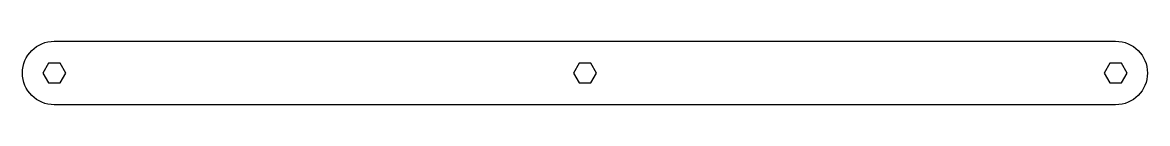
# Model space of a CAD drawing. Header units: millimetres. Extents: x -301 to -36, y 2 to 17.
import ezdxf

# ---------------------------------------------------------------- set-up
doc = ezdxf.new("R2010")
doc.units = ezdxf.units.MM
doc.layers.get('0').update_dxf_attribs({"linetype": 'CONTINUOUS'})

msp = doc.modelspace()

# ---------------------------------------------------------------- linework, layer by layer
msp.add_lwpolyline([(-43.5, 1.52), (-293.5, 1.52, -1), (-293.5, 16.52), (-43.5, 16.52, -1)], format="xyb", close=True)
for points in [[(-292.14, 6.67), (-290.78, 9.02), (-292.14, 11.37), (-294.85, 11.37), (-296.21, 9.02), (-294.85, 6.67)], [(-167.14, 6.67), (-165.78, 9.02), (-167.14, 11.37), (-169.85, 11.37), (-171.21, 9.02), (-169.85, 6.67)], [(-42.14, 6.67), (-40.78, 9.02), (-42.14, 11.37), (-44.85, 11.37), (-46.21, 9.02), (-44.85, 6.67)]]:
    msp.add_lwpolyline(points, close=True)

doc.saveas('drawing.dxf')
